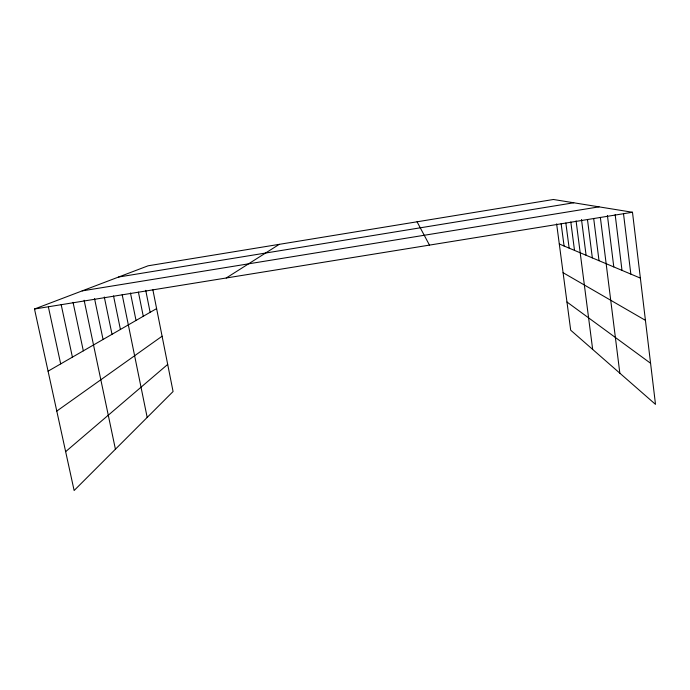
<?xml version="1.0" encoding="UTF-8"?>
<svg xmlns="http://www.w3.org/2000/svg" width="690" height="690" viewBox="0 0 690 690"><rect width="100%" height="100%" fill="white"/><g stroke="black" fill="none" stroke-linecap="round" stroke-linejoin="round"><path stroke-width="1.03" d="M65.645 451.648L167.696 364.406M56.787 411.076L162.09 336.211M226.242 277.992L279.286 244.338M48.076 371.177L156.604 308.594M152.878 289.8L173.078 391.532L74.132 490.512L34.5 309.017L148.109 265.797L553.414 199.488L632.48 212.261L655.5 404.366L570.69 330.2L556.632 223.862M118.585 277.026L573.752 202.774M82.162 290.887L599.041 206.853M34.5 309.017L632.48 212.261M559.297 243.993L640.363 278.105M563.092 272.705L645.426 320.341M566.964 302.013L650.575 363.268M417.062 221.792L429.473 245.105M48.421 307.136L60.686 363.897M61.16 304.566L72.407 357.144M73.045 302.332L83.326 350.848M84.128 300.245L115.42 449.216M94.547 298.606L103.06 339.471M104.294 296.993L112.004 334.305M113.531 295.906L120.414 329.458M122.19 294.716L147.186 417.433M130.462 292.991L136.025 320.462M145.737 290.352L150.127 312.329M138.414 292.112L143.27 316.279M561.134 223.655L564.075 246.002M570.803 221.913L574.503 250.392M565.852 223.008L569.138 248.133M581.498 219.48L586.086 255.266M576.081 220.86L592.667 349.416M593.685 218.42L599.015 260.708M587.475 219.584L592.339 257.896M600.36 217.385L619.844 373.187M615.161 214.616L622 270.377M607.416 215.418L613.789 266.918M623.536 213.917L630.832 274.085"/></g></svg>
